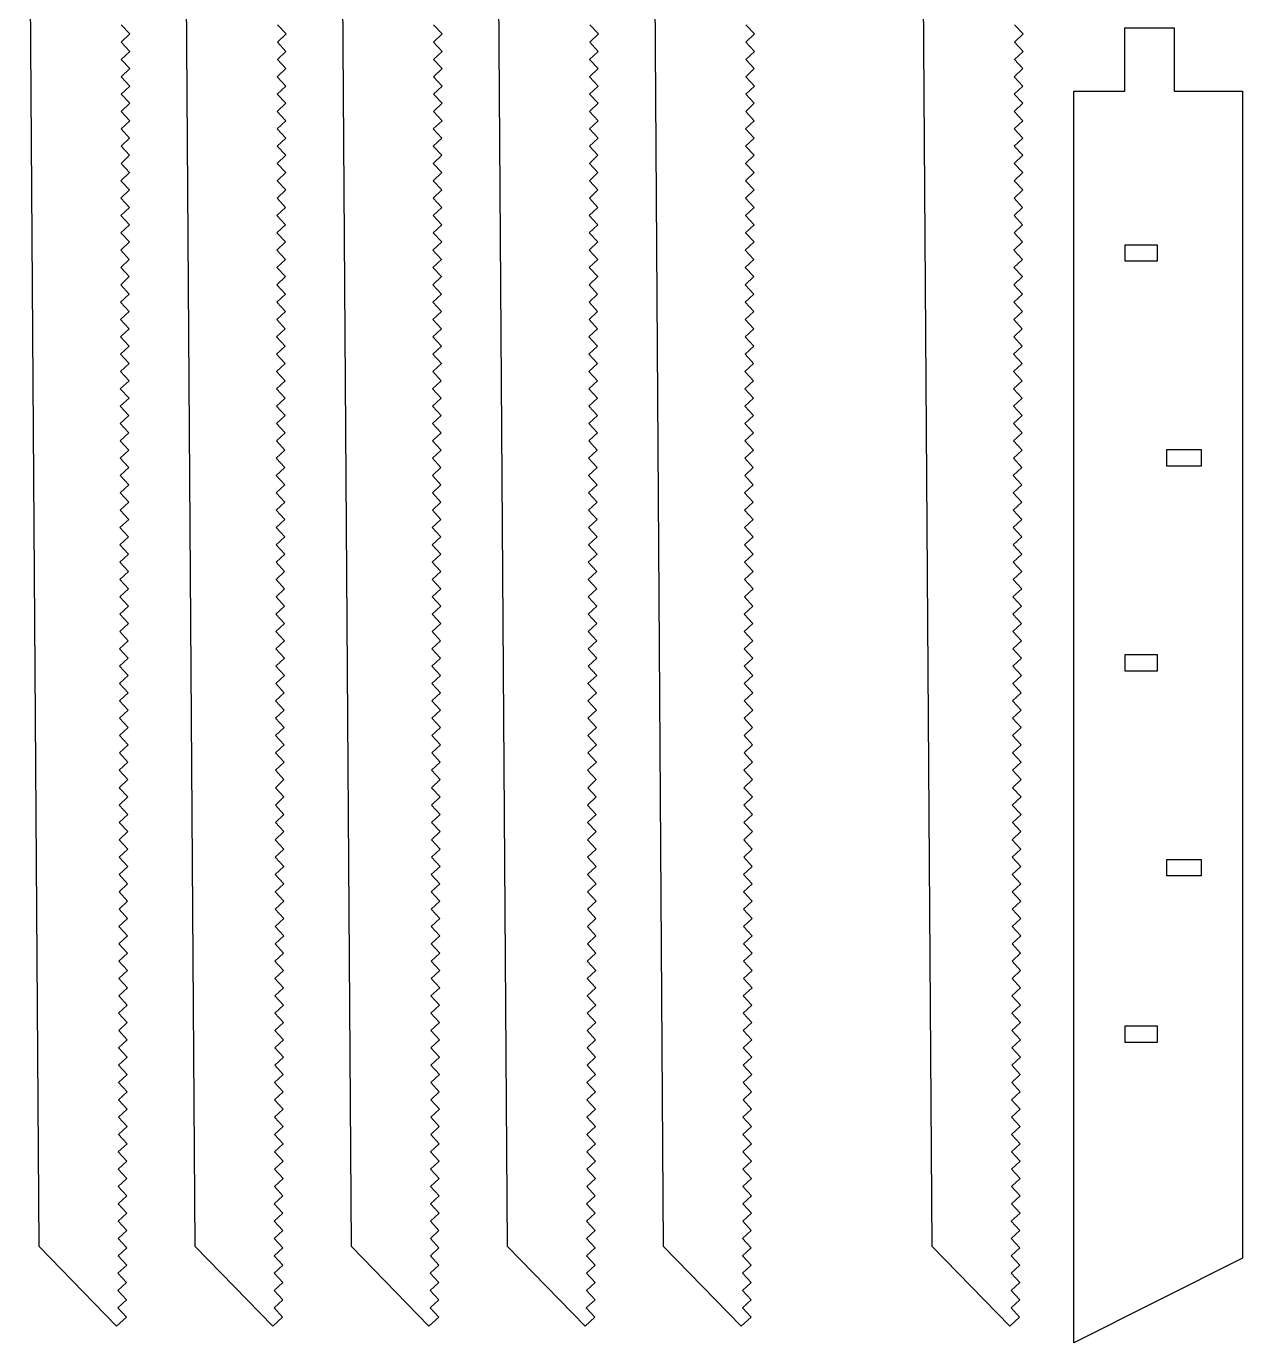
# Model space of a CAD drawing. Extents: x 12 to 2357, y -4 to 494.
# Drawn here: x 1372 to 1487.6, y 3.2 to 128.3 of the extents above; entities that cross this region are included whole.
import ezdxf

# ---------------------------------------------------------------- set-up
doc = ezdxf.new("R2010")
doc.units = 0
doc.layers.get('0').update_dxf_attribs({"linetype": 'CONTINUOUS'})

msp = doc.modelspace()

# ---------------------------------------------------------------- linework, layer by layer
for p, q in [((1373.24, 12.3), (1372.03, 188.19)), ((1388.08, 12.3), (1386.87, 188.19)), ((1402.92, 12.3), (1401.71, 188.19)), ((1417.76, 12.3), (1416.55, 188.19)), ((1432.6, 12.3), (1431.39, 188.19)), ((1458.13, 12.3), (1456.92, 188.19)), ((1381.06, 128.46), (1381.88, 127.58)), ((1395.9, 128.46), (1396.72, 127.58)), ((1410.74, 128.46), (1411.56, 127.58)), ((1425.58, 128.46), (1426.4, 127.58)), ((1440.42, 128.46), (1441.24, 127.58)), ((1465.95, 128.46), (1466.77, 127.58)), ((1476.42, 128.16), (1481.11, 128.16)), ((1476.42, 122.16), (1476.42, 128.16)), ((1481.11, 128.16), (1481.11, 122.16)), ((1381.88, 127.58), (1381.06, 126.81)), ((1381.06, 126.81), (1381.87, 125.93)), ((1396.72, 127.58), (1395.9, 126.81)), ((1395.9, 126.81), (1396.71, 125.93)), ((1411.56, 127.58), (1410.74, 126.81)), ((1410.74, 126.81), (1411.55, 125.93)), ((1426.4, 127.58), (1425.58, 126.81)), ((1425.58, 126.81), (1426.39, 125.93)), ((1441.24, 127.58), (1440.42, 126.81)), ((1440.42, 126.81), (1441.23, 125.93)), ((1466.77, 127.58), (1465.94, 126.81)), ((1465.94, 126.81), (1466.76, 125.93)), ((1381.87, 125.93), (1381.05, 125.16)), ((1381.05, 125.16), (1381.87, 124.29)), ((1396.71, 125.93), (1395.89, 125.16)), ((1395.89, 125.16), (1396.7, 124.29)), ((1411.55, 125.93), (1410.73, 125.16)), ((1410.73, 125.16), (1411.54, 124.29)), ((1426.39, 125.93), (1425.57, 125.16)), ((1425.57, 125.16), (1426.38, 124.29)), ((1441.23, 125.93), (1440.41, 125.16)), ((1440.41, 125.16), (1441.22, 124.29)), ((1466.76, 125.93), (1465.94, 125.16)), ((1465.94, 125.16), (1466.75, 124.29)), ((1381.87, 124.29), (1381.04, 123.52)), ((1396.7, 124.29), (1395.88, 123.52)), ((1411.54, 124.29), (1410.72, 123.52)), ((1426.38, 124.29), (1425.56, 123.52)), ((1441.22, 124.29), (1440.4, 123.52)), ((1466.75, 124.29), (1465.93, 123.52)), ((1381.04, 123.52), (1381.87, 122.63)), ((1395.88, 123.52), (1396.71, 122.63)), ((1410.72, 123.52), (1411.55, 122.63)), ((1425.56, 123.52), (1426.39, 122.63)), ((1440.4, 123.52), (1441.23, 122.63)), ((1465.93, 123.52), (1466.75, 122.63)), ((1381.87, 122.63), (1381.04, 121.86)), ((1381.04, 121.86), (1381.86, 120.99)), ((1396.71, 122.63), (1395.88, 121.86)), ((1395.88, 121.86), (1396.7, 120.99)), ((1411.55, 122.63), (1410.72, 121.86)), ((1410.72, 121.86), (1411.54, 120.99)), ((1426.39, 122.63), (1425.56, 121.86)), ((1425.56, 121.86), (1426.38, 120.99)), ((1441.23, 122.63), (1440.4, 121.86)), ((1440.4, 121.86), (1441.22, 120.99)), ((1466.75, 122.63), (1465.93, 121.86)), ((1465.93, 121.86), (1466.75, 120.99)), ((1471.58, 122.16), (1476.42, 122.16)), ((1471.58, 3.17), (1471.58, 122.16)), ((1481.11, 122.16), (1487.63, 122.16)), ((1487.63, 122.16), (1487.63, 11.2)), ((1381.86, 120.99), (1381.04, 120.22)), ((1381.04, 120.22), (1381.86, 119.33)), ((1396.7, 120.99), (1395.88, 120.22)), ((1395.88, 120.22), (1396.7, 119.33)), ((1411.54, 120.99), (1410.72, 120.22)), ((1410.72, 120.22), (1411.54, 119.33)), ((1426.38, 120.99), (1425.56, 120.22)), ((1425.56, 120.22), (1426.38, 119.33)), ((1441.22, 120.99), (1440.4, 120.22)), ((1440.4, 120.22), (1441.22, 119.33)), ((1466.75, 120.99), (1465.93, 120.22)), ((1465.93, 120.22), (1466.74, 119.33)), ((1381.86, 119.33), (1381.03, 118.57)), ((1396.7, 119.33), (1395.87, 118.57)), ((1411.54, 119.33), (1410.71, 118.57)), ((1426.38, 119.33), (1425.55, 118.57)), ((1441.22, 119.33), (1440.39, 118.57)), ((1466.74, 119.33), (1465.92, 118.57)), ((1381.03, 118.57), (1381.85, 117.69)), ((1381.85, 117.69), (1381.03, 116.92)), ((1395.87, 118.57), (1396.69, 117.69)), ((1396.69, 117.69), (1395.87, 116.92)), ((1410.71, 118.57), (1411.53, 117.69)), ((1411.53, 117.69), (1410.71, 116.92)), ((1425.55, 118.57), (1426.37, 117.69)), ((1426.37, 117.69), (1425.55, 116.92)), ((1440.39, 118.57), (1441.21, 117.69)), ((1441.21, 117.69), (1440.39, 116.92)), ((1465.92, 118.57), (1466.74, 117.69)), ((1466.74, 117.69), (1465.92, 116.92)), ((1381.03, 116.92), (1381.84, 116.05)), ((1395.87, 116.92), (1396.68, 116.05)), ((1410.71, 116.92), (1411.52, 116.05)), ((1425.55, 116.92), (1426.36, 116.05)), ((1440.39, 116.92), (1441.2, 116.05)), ((1465.92, 116.92), (1466.73, 116.05)), ((1381.84, 116.05), (1381.03, 115.28)), ((1381.03, 115.28), (1381.84, 114.4)), ((1396.68, 116.05), (1395.87, 115.28)), ((1395.87, 115.28), (1396.68, 114.4)), ((1411.52, 116.05), (1410.71, 115.28)), ((1410.71, 115.28), (1411.52, 114.4)), ((1426.36, 116.05), (1425.55, 115.28)), ((1425.55, 115.28), (1426.36, 114.4)), ((1441.2, 116.05), (1440.39, 115.28)), ((1440.39, 115.28), (1441.2, 114.4)), ((1466.73, 116.05), (1465.91, 115.28)), ((1465.91, 115.28), (1466.73, 114.4)), ((1381.84, 114.4), (1381.02, 113.63)), ((1396.68, 114.4), (1395.86, 113.63)), ((1411.52, 114.4), (1410.7, 113.63)), ((1426.36, 114.4), (1425.54, 113.63)), ((1441.2, 114.4), (1440.38, 113.63)), ((1466.73, 114.4), (1465.9, 113.63)), ((1381.02, 113.63), (1381.84, 112.75)), ((1381.84, 112.75), (1381.02, 111.98)), ((1395.86, 113.63), (1396.68, 112.75)), ((1396.68, 112.75), (1395.86, 111.98)), ((1410.7, 113.63), (1411.52, 112.75)), ((1411.52, 112.75), (1410.7, 111.98)), ((1425.54, 113.63), (1426.36, 112.75)), ((1426.36, 112.75), (1425.54, 111.98)), ((1440.38, 113.63), (1441.2, 112.75)), ((1441.2, 112.75), (1440.38, 111.98)), ((1465.9, 113.63), (1466.73, 112.75)), ((1466.73, 112.75), (1465.9, 111.98)), ((1381.02, 111.98), (1381.84, 111.1)), ((1395.86, 111.98), (1396.67, 111.1)), ((1410.7, 111.98), (1411.51, 111.1)), ((1425.54, 111.98), (1426.35, 111.1)), ((1440.38, 111.98), (1441.19, 111.1)), ((1465.9, 111.98), (1466.72, 111.1)), ((1381.84, 111.1), (1381.01, 110.34)), ((1381.01, 110.34), (1381.83, 109.45)), ((1396.67, 111.1), (1395.85, 110.34)), ((1395.85, 110.34), (1396.67, 109.45)), ((1411.51, 111.1), (1410.69, 110.34)), ((1410.69, 110.34), (1411.51, 109.45)), ((1426.35, 111.1), (1425.53, 110.34)), ((1425.53, 110.34), (1426.35, 109.45)), ((1441.19, 111.1), (1440.37, 110.34)), ((1440.37, 110.34), (1441.19, 109.45)), ((1466.72, 111.1), (1465.9, 110.34)), ((1465.9, 110.34), (1466.72, 109.45)), ((1381.83, 109.45), (1381.01, 108.68)), ((1396.67, 109.45), (1395.85, 108.68)), ((1411.51, 109.45), (1410.69, 108.68)), ((1426.35, 109.45), (1425.53, 108.68)), ((1441.19, 109.45), (1440.37, 108.68)), ((1466.72, 109.45), (1465.9, 108.68)), ((1381.83, 107.81), (1381, 107.04)), ((1381.01, 108.68), (1381.83, 107.81)), ((1396.67, 107.81), (1395.84, 107.04)), ((1395.85, 108.68), (1396.67, 107.81)), ((1411.51, 107.81), (1410.68, 107.04)), ((1410.69, 108.68), (1411.51, 107.81)), ((1426.35, 107.81), (1425.52, 107.04)), ((1425.53, 108.68), (1426.35, 107.81)), ((1441.19, 107.81), (1440.36, 107.04)), ((1440.37, 108.68), (1441.19, 107.81)), ((1466.71, 107.81), (1465.89, 107.04)), ((1465.9, 108.68), (1466.71, 107.81)), ((1381, 107.04), (1381.82, 106.15)), ((1395.84, 107.04), (1396.66, 106.15)), ((1410.68, 107.04), (1411.5, 106.15)), ((1425.52, 107.04), (1426.34, 106.15)), ((1440.36, 107.04), (1441.18, 106.15)), ((1465.89, 107.04), (1466.71, 106.15)), ((1476.42, 107.52), (1476.42, 106.02)), ((1479.54, 107.52), (1476.42, 107.52)), ((1479.54, 106.02), (1479.54, 107.52)), ((1381.82, 106.15), (1381, 105.39)), ((1381, 105.39), (1381.82, 104.51)), ((1396.66, 106.15), (1395.84, 105.39)), ((1395.84, 105.39), (1396.66, 104.51)), ((1411.5, 106.15), (1410.68, 105.39)), ((1410.68, 105.39), (1411.5, 104.51)), ((1426.34, 106.15), (1425.52, 105.39)), ((1425.52, 105.39), (1426.34, 104.51)), ((1441.18, 106.15), (1440.36, 105.39)), ((1440.36, 105.39), (1441.18, 104.51)), ((1466.71, 106.15), (1465.89, 105.39)), ((1465.89, 105.39), (1466.7, 104.51)), ((1476.42, 106.02), (1479.54, 106.02)), ((1381.82, 104.51), (1381, 103.73)), ((1396.66, 104.51), (1395.84, 103.73)), ((1411.5, 104.51), (1410.67, 103.73)), ((1426.34, 104.51), (1425.51, 103.73)), ((1441.18, 104.51), (1440.35, 103.73)), ((1466.7, 104.51), (1465.88, 103.73)), ((1381.81, 102.86), (1380.99, 102.09)), ((1381, 103.73), (1381.81, 102.86)), ((1396.65, 102.86), (1395.83, 102.09)), ((1395.84, 103.73), (1396.65, 102.86)), ((1410.67, 103.73), (1411.49, 102.86)), ((1411.49, 102.86), (1410.67, 102.09)), ((1425.51, 103.73), (1426.33, 102.86)), ((1426.33, 102.86), (1425.51, 102.09)), ((1440.35, 103.73), (1441.17, 102.86)), ((1441.17, 102.86), (1440.35, 102.09)), ((1465.88, 103.73), (1466.7, 102.86)), ((1466.7, 102.86), (1465.88, 102.09)), ((1380.99, 102.09), (1381.81, 101.21)), ((1395.83, 102.09), (1396.65, 101.21)), ((1410.67, 102.09), (1411.49, 101.21)), ((1425.51, 102.09), (1426.33, 101.21)), ((1440.35, 102.09), (1441.17, 101.21)), ((1465.88, 102.09), (1466.7, 101.21)), ((1381.81, 101.21), (1380.99, 100.43)), ((1380.99, 100.43), (1381.8, 99.56)), ((1396.65, 101.21), (1395.83, 100.43)), ((1395.83, 100.43), (1396.64, 99.56)), ((1411.49, 101.21), (1410.67, 100.43)), ((1410.67, 100.43), (1411.48, 99.56)), ((1426.33, 101.21), (1425.51, 100.43)), ((1425.51, 100.43), (1426.32, 99.56)), ((1441.17, 101.21), (1440.35, 100.43)), ((1440.35, 100.43), (1441.16, 99.56)), ((1466.7, 101.21), (1465.87, 100.43)), ((1465.87, 100.43), (1466.69, 99.56)), ((1381.8, 99.56), (1380.98, 98.79)), ((1396.64, 99.56), (1395.82, 98.79)), ((1411.48, 99.56), (1410.66, 98.79)), ((1426.32, 99.56), (1425.5, 98.79)), ((1441.16, 99.56), (1440.34, 98.79)), ((1466.69, 99.56), (1465.87, 98.79)), ((1380.98, 98.79), (1381.8, 97.91)), ((1381.8, 97.91), (1380.98, 97.15)), ((1395.82, 98.79), (1396.64, 97.91)), ((1396.64, 97.91), (1395.82, 97.15)), ((1410.66, 98.79), (1411.48, 97.91)), ((1411.48, 97.91), (1410.66, 97.15)), ((1425.5, 98.79), (1426.32, 97.91)), ((1426.32, 97.91), (1425.5, 97.15)), ((1440.34, 98.79), (1441.16, 97.91)), ((1441.16, 97.91), (1440.34, 97.15)), ((1466.69, 97.91), (1465.86, 97.15)), ((1465.87, 98.79), (1466.69, 97.91)), ((1380.98, 97.15), (1381.8, 96.26)), ((1395.82, 97.15), (1396.64, 96.26)), ((1410.66, 97.15), (1411.48, 96.26)), ((1425.5, 97.15), (1426.31, 96.26)), ((1440.34, 97.15), (1441.15, 96.26)), ((1465.86, 97.15), (1466.68, 96.26)), ((1381.8, 96.26), (1380.97, 95.49)), ((1380.97, 95.49), (1381.79, 94.62)), ((1396.64, 96.26), (1395.81, 95.49)), ((1395.81, 95.49), (1396.63, 94.62)), ((1411.48, 96.26), (1410.65, 95.49)), ((1410.65, 95.49), (1411.47, 94.62)), ((1426.31, 96.26), (1425.49, 95.49)), ((1425.49, 95.49), (1426.31, 94.62)), ((1441.15, 96.26), (1440.33, 95.49)), ((1440.33, 95.49), (1441.15, 94.62)), ((1466.68, 96.26), (1465.86, 95.49)), ((1465.86, 95.49), (1466.67, 94.62)), ((1381.79, 94.62), (1380.96, 93.85)), ((1396.63, 94.62), (1395.8, 93.85)), ((1411.47, 94.62), (1410.64, 93.85)), ((1426.31, 94.62), (1425.48, 93.85)), ((1441.15, 94.62), (1440.32, 93.85)), ((1466.67, 94.62), (1465.85, 93.85)), ((1380.96, 93.85), (1381.79, 92.96)), ((1381.79, 92.96), (1380.96, 92.2)), ((1395.8, 93.85), (1396.63, 92.96)), ((1396.63, 92.96), (1395.8, 92.2)), ((1410.64, 93.85), (1411.47, 92.96)), ((1411.47, 92.96), (1410.64, 92.2)), ((1425.48, 93.85), (1426.31, 92.96)), ((1426.31, 92.96), (1425.48, 92.2)), ((1440.32, 93.85), (1441.15, 92.96)), ((1441.15, 92.96), (1440.32, 92.2)), ((1465.85, 93.85), (1466.67, 92.96)), ((1466.67, 92.96), (1465.85, 92.2)), ((1380.96, 92.2), (1381.78, 91.32)), ((1395.8, 92.2), (1396.62, 91.32)), ((1410.64, 92.2), (1411.46, 91.32)), ((1425.48, 92.2), (1426.3, 91.32)), ((1440.32, 92.2), (1441.14, 91.32)), ((1465.85, 92.2), (1466.67, 91.32)), ((1381.78, 91.32), (1380.96, 90.55)), ((1380.96, 90.55), (1381.78, 89.67)), ((1396.62, 91.32), (1395.8, 90.55)), ((1395.8, 90.55), (1396.62, 89.67)), ((1411.46, 91.32), (1410.64, 90.55)), ((1410.64, 90.55), (1411.46, 89.67)), ((1426.3, 91.32), (1425.48, 90.55)), ((1425.48, 90.55), (1426.3, 89.67)), ((1441.14, 91.32), (1440.32, 90.55)), ((1440.32, 90.55), (1441.14, 89.67)), ((1466.67, 91.32), (1465.85, 90.55)), ((1465.85, 90.55), (1466.66, 89.67)), ((1381.78, 89.67), (1380.96, 88.9)), ((1380.96, 88.9), (1381.77, 88.02)), ((1396.62, 89.67), (1395.8, 88.9)), ((1395.8, 88.9), (1396.61, 88.02)), ((1411.46, 89.67), (1410.64, 88.9)), ((1410.64, 88.9), (1411.45, 88.02)), ((1426.3, 89.67), (1425.48, 88.9)), ((1425.48, 88.9), (1426.29, 88.02)), ((1441.14, 89.67), (1440.31, 88.9)), ((1440.31, 88.9), (1441.13, 88.02)), ((1466.66, 89.67), (1465.84, 88.9)), ((1465.84, 88.9), (1466.66, 88.02)), ((1381.77, 88.02), (1380.95, 87.26)), ((1396.61, 88.02), (1395.79, 87.26)), ((1411.45, 88.02), (1410.63, 87.26)), ((1426.29, 88.02), (1425.47, 87.26)), ((1441.13, 88.02), (1440.31, 87.26)), ((1466.66, 88.02), (1465.84, 87.26)), ((1483.73, 88.04), (1480.38, 88.04)), ((1480.38, 88.04), (1480.38, 86.54)), ((1483.73, 86.54), (1483.73, 88.04)), ((1380.95, 87.26), (1381.76, 86.38)), ((1381.76, 86.38), (1380.95, 85.61)), ((1395.79, 87.26), (1396.6, 86.38)), ((1396.6, 86.38), (1395.79, 85.61)), ((1410.63, 87.26), (1411.44, 86.38)), ((1411.44, 86.38), (1410.63, 85.61)), ((1425.47, 87.26), (1426.28, 86.38)), ((1426.28, 86.38), (1425.47, 85.61)), ((1440.31, 87.26), (1441.12, 86.38)), ((1441.12, 86.38), (1440.31, 85.61)), ((1466.65, 86.38), (1465.83, 85.61)), ((1465.84, 87.26), (1466.65, 86.38)), ((1480.38, 86.54), (1483.73, 86.54)), ((1380.95, 85.61), (1381.76, 84.73)), ((1395.79, 85.61), (1396.6, 84.73)), ((1410.63, 85.61), (1411.44, 84.73)), ((1425.47, 85.61), (1426.28, 84.73)), ((1440.31, 85.61), (1441.12, 84.73)), ((1465.83, 85.61), (1466.65, 84.73)), ((1381.76, 84.73), (1380.94, 83.96)), ((1380.94, 83.96), (1381.76, 83.08)), ((1396.6, 84.73), (1395.78, 83.96)), ((1395.78, 83.96), (1396.6, 83.08)), ((1411.44, 84.73), (1410.62, 83.96)), ((1410.62, 83.96), (1411.44, 83.08)), ((1426.28, 84.73), (1425.46, 83.96)), ((1425.46, 83.96), (1426.28, 83.08)), ((1441.12, 84.73), (1440.3, 83.96)), ((1440.3, 83.96), (1441.12, 83.08)), ((1466.65, 84.73), (1465.82, 83.96)), ((1465.82, 83.96), (1466.65, 83.08)), ((1381.76, 83.08), (1380.94, 82.31)), ((1396.6, 83.08), (1395.78, 82.31)), ((1411.44, 83.08), (1410.62, 82.31)), ((1426.28, 83.08), (1425.46, 82.31)), ((1441.12, 83.08), (1440.3, 82.31)), ((1466.65, 83.08), (1465.83, 82.31)), ((1381.76, 81.44), (1380.93, 80.67)), ((1380.94, 82.31), (1381.76, 81.44)), ((1396.6, 81.44), (1395.77, 80.67)), ((1395.78, 82.31), (1396.6, 81.44)), ((1411.44, 81.44), (1410.61, 80.67)), ((1410.62, 82.31), (1411.44, 81.44)), ((1426.28, 81.44), (1425.45, 80.67)), ((1425.46, 82.31), (1426.28, 81.44)), ((1441.12, 81.44), (1440.29, 80.67)), ((1440.3, 82.31), (1441.12, 81.44)), ((1466.64, 81.44), (1465.82, 80.67)), ((1465.83, 82.31), (1466.64, 81.44)), ((1380.93, 80.67), (1381.75, 79.78)), ((1395.77, 80.67), (1396.59, 79.78)), ((1410.61, 80.67), (1411.43, 79.78)), ((1425.45, 80.67), (1426.27, 79.78)), ((1440.29, 80.67), (1441.11, 79.78)), ((1465.82, 80.67), (1466.64, 79.78)), ((1381.75, 79.78), (1380.93, 79.02)), ((1380.93, 79.02), (1381.75, 78.14)), ((1396.59, 79.78), (1395.77, 79.02)), ((1395.77, 79.02), (1396.59, 78.14)), ((1411.43, 79.78), (1410.61, 79.02)), ((1410.61, 79.02), (1411.43, 78.14)), ((1426.27, 79.78), (1425.45, 79.02)), ((1425.45, 79.02), (1426.27, 78.14)), ((1441.11, 79.78), (1440.29, 79.02)), ((1440.29, 79.02), (1441.11, 78.14)), ((1466.64, 79.78), (1465.82, 79.02)), ((1465.82, 79.02), (1466.63, 78.14)), ((1381.75, 78.14), (1380.92, 77.37)), ((1396.59, 78.14), (1395.76, 77.37)), ((1411.43, 78.14), (1410.6, 77.37)), ((1426.27, 78.14), (1425.44, 77.37)), ((1441.11, 78.14), (1440.28, 77.37)), ((1466.63, 78.14), (1465.81, 77.37)), ((1380.92, 77.37), (1381.74, 76.49)), ((1381.74, 76.49), (1380.92, 75.72)), ((1395.76, 77.37), (1396.58, 76.49)), ((1396.58, 76.49), (1395.76, 75.72)), ((1410.6, 77.37), (1411.42, 76.49)), ((1411.42, 76.49), (1410.6, 75.72)), ((1425.44, 77.37), (1426.26, 76.49)), ((1426.26, 76.49), (1425.44, 75.72)), ((1440.28, 77.37), (1441.1, 76.49)), ((1441.1, 76.49), (1440.28, 75.72)), ((1465.81, 77.37), (1466.63, 76.49)), ((1466.63, 76.49), (1465.81, 75.72)), ((1380.92, 75.72), (1381.74, 74.84)), ((1395.76, 75.72), (1396.58, 74.84)), ((1410.6, 75.72), (1411.42, 74.84)), ((1425.44, 75.72), (1426.26, 74.84)), ((1440.28, 75.72), (1441.1, 74.84)), ((1465.81, 75.72), (1466.63, 74.84)), ((1381.74, 74.84), (1380.92, 74.07)), ((1380.92, 74.07), (1381.73, 73.19)), ((1396.58, 74.84), (1395.76, 74.07)), ((1395.76, 74.07), (1396.57, 73.19)), ((1411.42, 74.84), (1410.6, 74.07)), ((1410.6, 74.07), (1411.41, 73.19)), ((1426.26, 74.84), (1425.44, 74.07)), ((1425.44, 74.07), (1426.25, 73.19)), ((1441.1, 74.84), (1440.28, 74.07)), ((1440.28, 74.07), (1441.09, 73.19)), ((1466.63, 74.84), (1465.8, 74.07)), ((1465.8, 74.07), (1466.62, 73.19)), ((1381.73, 73.19), (1380.91, 72.42)), ((1396.57, 73.19), (1395.75, 72.42)), ((1411.41, 73.19), (1410.59, 72.42)), ((1426.25, 73.19), (1425.43, 72.42)), ((1441.09, 73.19), (1440.27, 72.42)), ((1466.62, 73.19), (1465.8, 72.42)), ((1380.91, 72.42), (1381.73, 71.54)), ((1381.73, 71.54), (1380.91, 70.77)), ((1395.75, 72.42), (1396.57, 71.54)), ((1396.57, 71.54), (1395.75, 70.77)), ((1410.59, 72.42), (1411.41, 71.54)), ((1411.41, 71.54), (1410.59, 70.77)), ((1425.43, 72.42), (1426.25, 71.54)), ((1426.25, 71.54), (1425.43, 70.77)), ((1440.27, 72.42), (1441.09, 71.54)), ((1441.09, 71.54), (1440.27, 70.77)), ((1466.62, 71.54), (1465.79, 70.77)), ((1465.8, 72.42), (1466.62, 71.54)), ((1380.91, 70.77), (1381.72, 69.89)), ((1395.75, 70.77), (1396.56, 69.89)), ((1410.59, 70.77), (1411.4, 69.89)), ((1425.43, 70.77), (1426.24, 69.89)), ((1440.27, 70.77), (1441.08, 69.89)), ((1465.79, 70.77), (1466.61, 69.89)), ((1381.72, 69.89), (1380.9, 69.12)), ((1380.9, 69.12), (1381.72, 68.25)), ((1396.56, 69.89), (1395.74, 69.12)), ((1395.74, 69.12), (1396.56, 68.25)), ((1411.4, 69.89), (1410.58, 69.12)), ((1410.58, 69.12), (1411.4, 68.25)), ((1426.24, 69.89), (1425.42, 69.12)), ((1425.42, 69.12), (1426.24, 68.25)), ((1441.08, 69.89), (1440.26, 69.12)), ((1440.26, 69.12), (1441.08, 68.25)), ((1466.61, 69.89), (1465.79, 69.12)), ((1465.79, 69.12), (1466.61, 68.25)), ((1381.72, 68.25), (1380.9, 67.48)), ((1396.56, 68.25), (1395.74, 67.48)), ((1411.4, 68.25), (1410.58, 67.48)), ((1426.24, 68.25), (1425.42, 67.48)), ((1441.08, 68.25), (1440.26, 67.48)), ((1466.61, 68.25), (1465.79, 67.48)), ((1476.42, 68.55), (1476.42, 67.05)), ((1479.54, 68.55), (1476.42, 68.55)), ((1479.54, 67.05), (1479.54, 68.55)), ((1381.72, 66.59), (1380.89, 65.83)), ((1380.9, 67.48), (1381.72, 66.59)), ((1396.56, 66.59), (1395.73, 65.83)), ((1395.74, 67.48), (1396.56, 66.59)), ((1411.4, 66.59), (1410.57, 65.83)), ((1410.58, 67.48), (1411.4, 66.59)), ((1426.24, 66.59), (1425.41, 65.83)), ((1425.42, 67.48), (1426.24, 66.59)), ((1441.08, 66.59), (1440.25, 65.83)), ((1440.26, 67.48), (1441.08, 66.59)), ((1466.6, 66.59), (1465.78, 65.83)), ((1465.79, 67.48), (1466.6, 66.59)), ((1476.42, 67.05), (1479.54, 67.05)), ((1380.89, 65.83), (1381.71, 64.96)), ((1395.73, 65.83), (1396.55, 64.96)), ((1410.57, 65.83), (1411.39, 64.96)), ((1425.41, 65.83), (1426.23, 64.96)), ((1440.25, 65.83), (1441.07, 64.96)), ((1465.78, 65.83), (1466.59, 64.96)), ((1381.71, 64.96), (1380.88, 64.18)), ((1380.88, 64.18), (1381.71, 63.3)), ((1396.55, 64.96), (1395.72, 64.18)), ((1395.72, 64.18), (1396.55, 63.3)), ((1411.39, 64.96), (1410.56, 64.18)), ((1410.56, 64.18), (1411.39, 63.3)), ((1426.23, 64.96), (1425.4, 64.18)), ((1425.4, 64.18), (1426.23, 63.3)), ((1441.07, 64.96), (1440.24, 64.18)), ((1440.24, 64.18), (1441.07, 63.3)), ((1466.59, 64.96), (1465.77, 64.18)), ((1465.77, 64.18), (1466.59, 63.3)), ((1381.71, 63.3), (1380.88, 62.53)), ((1396.55, 63.3), (1395.72, 62.53)), ((1411.39, 63.3), (1410.56, 62.53)), ((1426.23, 63.3), (1425.4, 62.53)), ((1441.07, 63.3), (1440.24, 62.53)), ((1466.59, 63.3), (1465.77, 62.53)), ((1380.88, 62.53), (1381.7, 61.65)), ((1381.7, 61.65), (1380.88, 60.89)), ((1395.72, 62.53), (1396.54, 61.65)), ((1396.54, 61.65), (1395.72, 60.89)), ((1410.56, 62.53), (1411.38, 61.65)), ((1411.38, 61.65), (1410.56, 60.89)), ((1425.4, 62.53), (1426.22, 61.65)), ((1426.22, 61.65), (1425.4, 60.89)), ((1440.24, 62.53), (1441.06, 61.65)), ((1441.06, 61.65), (1440.24, 60.89)), ((1465.77, 62.53), (1466.59, 61.65)), ((1466.59, 61.65), (1465.77, 60.89)), ((1380.88, 60.89), (1381.7, 60)), ((1395.72, 60.89), (1396.54, 60)), ((1410.56, 60.89), (1411.38, 60)), ((1425.4, 60.89), (1426.22, 60)), ((1440.24, 60.89), (1441.06, 60)), ((1465.77, 60.89), (1466.59, 60)), ((1381.7, 60), (1380.88, 59.23)), ((1380.88, 59.23), (1381.69, 58.35)), ((1396.54, 60), (1395.72, 59.23)), ((1395.72, 59.23), (1396.53, 58.35)), ((1411.38, 60), (1410.56, 59.23)), ((1410.56, 59.23), (1411.37, 58.35)), ((1426.22, 60), (1425.4, 59.23)), ((1425.4, 59.23), (1426.21, 58.35)), ((1441.06, 60), (1440.24, 59.23)), ((1440.24, 59.23), (1441.05, 58.35)), ((1466.59, 60), (1465.76, 59.23)), ((1465.76, 59.23), (1466.58, 58.35)), ((1381.69, 58.35), (1380.86, 57.58)), ((1380.86, 57.58), (1381.68, 56.7)), ((1396.53, 58.35), (1395.7, 57.58)), ((1395.7, 57.58), (1396.52, 56.7)), ((1411.37, 58.35), (1410.54, 57.58)), ((1410.54, 57.58), (1411.36, 56.7)), ((1426.21, 58.35), (1425.38, 57.58)), ((1425.38, 57.58), (1426.2, 56.7)), ((1441.05, 58.35), (1440.22, 57.58)), ((1440.22, 57.58), (1441.04, 56.7)), ((1466.58, 58.35), (1465.75, 57.58)), ((1465.75, 57.58), (1466.57, 56.7)), ((1381.68, 56.7), (1380.87, 55.92)), ((1396.52, 56.7), (1395.71, 55.92)), ((1411.36, 56.7), (1410.55, 55.92)), ((1426.2, 56.7), (1425.39, 55.92)), ((1441.04, 56.7), (1440.23, 55.92)), ((1466.57, 56.7), (1465.75, 55.92)), ((1380.87, 55.92), (1381.68, 55.05)), ((1395.71, 55.92), (1396.52, 55.05)), ((1410.55, 55.92), (1411.36, 55.05)), ((1425.39, 55.92), (1426.2, 55.05)), ((1440.23, 55.92), (1441.04, 55.05)), ((1465.75, 55.92), (1466.57, 55.05)), ((1381.68, 55.05), (1380.86, 54.28)), ((1380.86, 54.28), (1381.68, 53.39)), ((1396.52, 55.05), (1395.7, 54.28)), ((1395.7, 54.28), (1396.52, 53.39)), ((1411.36, 55.05), (1410.54, 54.28)), ((1410.54, 54.28), (1411.36, 53.39)), ((1426.2, 55.05), (1425.38, 54.28)), ((1425.38, 54.28), (1426.2, 53.39)), ((1441.04, 55.05), (1440.22, 54.28)), ((1440.22, 54.28), (1441.04, 53.39)), ((1466.57, 55.05), (1465.74, 54.28)), ((1465.74, 54.28), (1466.57, 53.39)), ((1381.68, 53.39), (1380.86, 52.63)), ((1380.86, 52.63), (1381.68, 51.75)), ((1396.52, 53.39), (1395.7, 52.63)), ((1395.7, 52.63), (1396.52, 51.75)), ((1411.36, 53.39), (1410.54, 52.63)), ((1410.54, 52.63), (1411.36, 51.75)), ((1426.2, 53.39), (1425.38, 52.63)), ((1425.38, 52.63), (1426.2, 51.75)), ((1441.04, 53.39), (1440.22, 52.63)), ((1440.22, 52.63), (1441.04, 51.75)), ((1466.57, 53.39), (1465.75, 52.63)), ((1465.75, 52.63), (1466.56, 51.75)), ((1381.68, 51.75), (1380.85, 50.98)), ((1396.52, 51.75), (1395.69, 50.98)), ((1411.36, 51.75), (1410.53, 50.98)), ((1426.2, 51.75), (1425.37, 50.98)), ((1441.04, 51.75), (1440.21, 50.98)), ((1466.56, 51.75), (1465.74, 50.98)), ((1380.85, 50.98), (1381.67, 50.1)), ((1381.67, 50.1), (1380.85, 49.33)), ((1395.69, 50.98), (1396.51, 50.1)), ((1396.51, 50.1), (1395.69, 49.33)), ((1410.53, 50.98), (1411.35, 50.1)), ((1411.35, 50.1), (1410.53, 49.33)), ((1425.37, 50.98), (1426.19, 50.1)), ((1426.19, 50.1), (1425.37, 49.33)), ((1440.21, 50.98), (1441.03, 50.1)), ((1441.03, 50.1), (1440.21, 49.33)), ((1465.74, 50.98), (1466.56, 50.1)), ((1466.56, 50.1), (1465.74, 49.33)), ((1380.85, 49.33), (1381.67, 48.45)), ((1395.69, 49.33), (1396.51, 48.45)), ((1410.53, 49.33), (1411.35, 48.45)), ((1425.37, 49.33), (1426.19, 48.45)), ((1440.21, 49.33), (1441.03, 48.45)), ((1465.74, 49.33), (1466.55, 48.45)), ((1483.73, 49.07), (1480.38, 49.07)), ((1480.38, 49.07), (1480.38, 47.57)), ((1483.73, 47.57), (1483.73, 49.07)), ((1381.67, 48.45), (1380.84, 47.69)), ((1380.84, 47.69), (1381.66, 46.8)), ((1396.51, 48.45), (1395.68, 47.69)), ((1395.68, 47.69), (1396.5, 46.8)), ((1411.35, 48.45), (1410.52, 47.69)), ((1410.52, 47.69), (1411.34, 46.8)), ((1426.19, 48.45), (1425.36, 47.69)), ((1425.36, 47.69), (1426.18, 46.8)), ((1441.03, 48.45), (1440.2, 47.69)), ((1440.2, 47.69), (1441.02, 46.8)), ((1466.55, 48.45), (1465.73, 47.69)), ((1465.73, 47.69), (1466.55, 46.8)), ((1480.38, 47.57), (1483.73, 47.57)), ((1381.66, 46.8), (1380.84, 46.03)), ((1396.5, 46.8), (1395.68, 46.03)), ((1411.34, 46.8), (1410.52, 46.03)), ((1426.18, 46.8), (1425.36, 46.03)), ((1441.02, 46.8), (1440.2, 46.03)), ((1466.55, 46.8), (1465.73, 46.03)), ((1380.84, 46.03), (1381.66, 45.15)), ((1381.66, 45.15), (1380.84, 44.38)), ((1395.68, 46.03), (1396.5, 45.15)), ((1396.5, 45.15), (1395.68, 44.38)), ((1410.52, 46.03), (1411.34, 45.15)), ((1411.34, 45.15), (1410.52, 44.38)), ((1425.36, 46.03), (1426.18, 45.15)), ((1426.18, 45.15), (1425.36, 44.38)), ((1440.2, 46.03), (1441.02, 45.15)), ((1441.02, 45.15), (1440.2, 44.38)), ((1466.55, 45.15), (1465.72, 44.38)), ((1465.73, 46.03), (1466.55, 45.15)), ((1380.84, 44.38), (1381.65, 43.5)), ((1395.68, 44.38), (1396.49, 43.5)), ((1410.52, 44.38), (1411.33, 43.5)), ((1425.36, 44.38), (1426.17, 43.5)), ((1440.2, 44.38), (1441.01, 43.5)), ((1465.72, 44.38), (1466.54, 43.5)), ((1381.65, 43.5), (1380.83, 42.73)), ((1380.83, 42.73), (1381.65, 41.86)), ((1396.49, 43.5), (1395.67, 42.73)), ((1395.67, 42.73), (1396.49, 41.86)), ((1411.33, 43.5), (1410.51, 42.73)), ((1410.51, 42.73), (1411.33, 41.86)), ((1426.17, 43.5), (1425.35, 42.73)), ((1425.35, 42.73), (1426.17, 41.86)), ((1441.01, 43.5), (1440.19, 42.73)), ((1440.19, 42.73), (1441.01, 41.86)), ((1466.54, 43.5), (1465.72, 42.73)), ((1465.72, 42.73), (1466.54, 41.86)), ((1381.65, 41.86), (1380.83, 41.08)), ((1396.49, 41.86), (1395.67, 41.08)), ((1411.33, 41.86), (1410.51, 41.08)), ((1426.17, 41.86), (1425.35, 41.08)), ((1441.01, 41.86), (1440.19, 41.08)), ((1466.54, 41.86), (1465.71, 41.08)), ((1381.65, 40.2), (1380.82, 39.44)), ((1380.83, 41.08), (1381.65, 40.2)), ((1396.48, 40.2), (1395.66, 39.44)), ((1395.67, 41.08), (1396.48, 40.2)), ((1411.32, 40.2), (1410.5, 39.44)), ((1410.51, 41.08), (1411.32, 40.2)), ((1426.16, 40.2), (1425.34, 39.44)), ((1425.35, 41.08), (1426.16, 40.2)), ((1441, 40.2), (1440.18, 39.44)), ((1440.19, 41.08), (1441, 40.2)), ((1465.71, 41.08), (1466.53, 40.2)), ((1466.53, 40.2), (1465.71, 39.44)), ((1380.82, 39.44), (1381.64, 38.56)), ((1395.66, 39.44), (1396.48, 38.56)), ((1410.5, 39.44), (1411.32, 38.56)), ((1425.34, 39.44), (1426.16, 38.56)), ((1440.18, 39.44), (1441, 38.56)), ((1465.71, 39.44), (1466.53, 38.56)), ((1381.64, 38.56), (1380.82, 37.79)), ((1380.82, 37.79), (1381.64, 36.91)), ((1396.48, 38.56), (1395.66, 37.79)), ((1395.66, 37.79), (1396.48, 36.91)), ((1411.32, 38.56), (1410.5, 37.79)), ((1410.5, 37.79), (1411.32, 36.91)), ((1426.16, 38.56), (1425.34, 37.79)), ((1425.34, 37.79), (1426.16, 36.91)), ((1441, 38.56), (1440.18, 37.79)), ((1440.18, 37.79), (1441, 36.91)), ((1466.53, 38.56), (1465.71, 37.79)), ((1465.71, 37.79), (1466.52, 36.91)), ((1381.64, 36.91), (1380.81, 36.14)), ((1396.48, 36.91), (1395.65, 36.14)), ((1411.32, 36.91), (1410.49, 36.14)), ((1426.16, 36.91), (1425.33, 36.14)), ((1441, 36.91), (1440.17, 36.14)), ((1466.52, 36.91), (1465.7, 36.14)), ((1381.63, 35.27), (1380.8, 34.5)), ((1380.81, 36.14), (1381.63, 35.27)), ((1396.47, 35.27), (1395.64, 34.5)), ((1395.65, 36.14), (1396.47, 35.27)), ((1411.31, 35.27), (1410.48, 34.5)), ((1410.49, 36.14), (1411.31, 35.27)), ((1426.15, 35.27), (1425.32, 34.5)), ((1425.33, 36.14), (1426.15, 35.27)), ((1440.99, 35.27), (1440.16, 34.5)), ((1440.17, 36.14), (1440.99, 35.27)), ((1466.51, 35.27), (1465.69, 34.5)), ((1465.7, 36.14), (1466.51, 35.27)), ((1380.8, 34.5), (1381.63, 33.61)), ((1395.64, 34.5), (1396.47, 33.61)), ((1410.48, 34.5), (1411.31, 33.61)), ((1425.32, 34.5), (1426.15, 33.61)), ((1440.16, 34.5), (1440.99, 33.61)), ((1465.69, 34.5), (1466.51, 33.61)), ((1381.63, 33.61), (1380.81, 32.84)), ((1380.81, 32.84), (1381.62, 31.96)), ((1396.47, 33.61), (1395.65, 32.84)), ((1395.65, 32.84), (1396.46, 31.96)), ((1411.31, 33.61), (1410.48, 32.84)), ((1410.48, 32.84), (1411.3, 31.96)), ((1426.15, 33.61), (1425.32, 32.84)), ((1425.32, 32.84), (1426.14, 31.96)), ((1440.99, 33.61), (1440.16, 32.84)), ((1440.16, 32.84), (1440.98, 31.96)), ((1466.51, 33.61), (1465.69, 32.84)), ((1465.69, 32.84), (1466.51, 31.96)), ((1476.42, 33.25), (1476.42, 31.75)), ((1479.54, 33.25), (1476.42, 33.25)), ((1479.54, 31.75), (1479.54, 33.25)), ((1381.62, 31.96), (1380.8, 31.2)), ((1396.46, 31.96), (1395.64, 31.2)), ((1411.3, 31.96), (1410.48, 31.2)), ((1426.14, 31.96), (1425.32, 31.2)), ((1440.98, 31.96), (1440.16, 31.2)), ((1466.51, 31.96), (1465.69, 31.2)), ((1476.42, 31.75), (1479.54, 31.75)), ((1380.8, 31.2), (1381.62, 30.31)), ((1381.62, 30.31), (1380.8, 29.54)), ((1395.64, 31.2), (1396.46, 30.31)), ((1396.46, 30.31), (1395.64, 29.54)), ((1410.48, 31.2), (1411.3, 30.31)), ((1411.3, 30.31), (1410.48, 29.54)), ((1425.32, 31.2), (1426.14, 30.31)), ((1426.14, 30.31), (1425.32, 29.54)), ((1440.16, 31.2), (1440.98, 30.31)), ((1440.98, 30.31), (1440.16, 29.54)), ((1466.51, 30.31), (1465.68, 29.54)), ((1465.69, 31.2), (1466.51, 30.31)), ((1380.8, 29.54), (1381.61, 28.67)), ((1395.64, 29.54), (1396.45, 28.67)), ((1410.48, 29.54), (1411.29, 28.67)), ((1425.32, 29.54), (1426.13, 28.67)), ((1440.16, 29.54), (1440.97, 28.67)), ((1465.68, 29.54), (1466.5, 28.67)), ((1381.61, 28.67), (1380.79, 27.9)), ((1380.79, 27.9), (1381.6, 27.03)), ((1396.45, 28.67), (1395.63, 27.9)), ((1395.63, 27.9), (1396.44, 27.03)), ((1411.29, 28.67), (1410.47, 27.9)), ((1410.47, 27.9), (1411.28, 27.03)), ((1426.13, 28.67), (1425.31, 27.9)), ((1425.31, 27.9), (1426.12, 27.03)), ((1440.97, 28.67), (1440.15, 27.9)), ((1440.15, 27.9), (1440.96, 27.03)), ((1466.5, 28.67), (1465.68, 27.9)), ((1465.68, 27.9), (1466.49, 27.03)), ((1381.6, 27.03), (1380.79, 26.26)), ((1396.44, 27.03), (1395.63, 26.26)), ((1411.28, 27.03), (1410.47, 26.26)), ((1426.12, 27.03), (1425.31, 26.26)), ((1440.96, 27.03), (1440.15, 26.26)), ((1466.49, 27.03), (1465.67, 26.26)), ((1381.61, 25.38), (1380.78, 24.61)), ((1380.79, 26.26), (1381.61, 25.38)), ((1396.45, 25.38), (1395.62, 24.61)), ((1395.63, 26.26), (1396.45, 25.38)), ((1411.29, 25.38), (1410.46, 24.61)), ((1410.47, 26.26), (1411.29, 25.38)), ((1426.12, 25.38), (1425.3, 24.61)), ((1425.31, 26.26), (1426.12, 25.38)), ((1440.96, 25.38), (1440.14, 24.61)), ((1440.15, 26.26), (1440.96, 25.38)), ((1465.67, 26.26), (1466.49, 25.38)), ((1466.49, 25.38), (1465.67, 24.61)), ((1380.78, 24.61), (1381.6, 23.73)), ((1395.62, 24.61), (1396.44, 23.73)), ((1410.46, 24.61), (1411.28, 23.73)), ((1425.3, 24.61), (1426.12, 23.73)), ((1440.14, 24.61), (1440.96, 23.73)), ((1465.67, 24.61), (1466.49, 23.73)), ((1381.6, 23.73), (1380.78, 22.96)), ((1380.78, 22.96), (1381.6, 22.08)), ((1396.44, 23.73), (1395.62, 22.96)), ((1395.62, 22.96), (1396.44, 22.08)), ((1411.28, 23.73), (1410.46, 22.96)), ((1410.46, 22.96), (1411.28, 22.08)), ((1426.12, 23.73), (1425.3, 22.96)), ((1425.3, 22.96), (1426.12, 22.08)), ((1440.96, 23.73), (1440.14, 22.96)), ((1440.14, 22.96), (1440.96, 22.08)), ((1466.49, 23.73), (1465.67, 22.96)), ((1465.67, 22.96), (1466.48, 22.08)), ((1381.6, 22.08), (1380.77, 21.32)), ((1380.77, 21.32), (1381.59, 20.43)), ((1396.44, 22.08), (1395.61, 21.32)), ((1395.61, 21.32), (1396.43, 20.43)), ((1411.28, 22.08), (1410.45, 21.32)), ((1410.45, 21.32), (1411.27, 20.43)), ((1426.12, 22.08), (1425.29, 21.32)), ((1425.29, 21.32), (1426.11, 20.43)), ((1440.96, 22.08), (1440.13, 21.32)), ((1440.13, 21.32), (1440.95, 20.43)), ((1466.48, 22.08), (1465.66, 21.32)), ((1465.66, 21.32), (1466.48, 20.43)), ((1381.59, 20.43), (1380.77, 19.66)), ((1396.43, 20.43), (1395.61, 19.66)), ((1411.27, 20.43), (1410.45, 19.66)), ((1426.11, 20.43), (1425.29, 19.66)), ((1440.95, 20.43), (1440.13, 19.66)), ((1466.48, 20.43), (1465.66, 19.66)), ((1380.77, 19.66), (1381.59, 18.78)), ((1381.59, 18.78), (1380.77, 18.02)), ((1395.61, 19.66), (1396.43, 18.78)), ((1396.43, 18.78), (1395.61, 18.02)), ((1410.45, 19.66), (1411.27, 18.78)), ((1411.27, 18.78), (1410.45, 18.02)), ((1425.29, 19.66), (1426.11, 18.78)), ((1426.11, 18.78), (1425.29, 18.02)), ((1440.95, 18.78), (1440.12, 18.02)), ((1440.13, 19.66), (1440.95, 18.78)), ((1466.47, 18.78), (1465.65, 18.02)), ((1465.66, 19.66), (1466.47, 18.78)), ((1380.77, 18.02), (1381.58, 17.13)), ((1395.61, 18.02), (1396.42, 17.13)), ((1410.45, 18.02), (1411.26, 17.13)), ((1425.29, 18.02), (1426.1, 17.13)), ((1440.12, 18.02), (1440.94, 17.13)), ((1465.65, 18.02), (1466.47, 17.13)), ((1381.58, 17.13), (1380.76, 16.36)), ((1380.76, 16.36), (1381.58, 15.49)), ((1396.42, 17.13), (1395.6, 16.36)), ((1395.6, 16.36), (1396.42, 15.49)), ((1411.26, 17.13), (1410.44, 16.36)), ((1410.44, 16.36), (1411.26, 15.49)), ((1426.1, 17.13), (1425.28, 16.36)), ((1425.28, 16.36), (1426.1, 15.49)), ((1440.94, 17.13), (1440.12, 16.36)), ((1440.12, 16.36), (1440.94, 15.49)), ((1466.47, 17.13), (1465.65, 16.36)), ((1465.65, 16.36), (1466.47, 15.49)), ((1381.58, 15.49), (1380.76, 14.71)), ((1396.42, 15.49), (1395.6, 14.71)), ((1411.26, 15.49), (1410.44, 14.71)), ((1426.1, 15.49), (1425.28, 14.71)), ((1440.94, 15.49), (1440.12, 14.71)), ((1466.47, 15.49), (1465.64, 14.71)), ((1381.57, 13.83), (1380.75, 13.07)), ((1380.76, 14.71), (1381.57, 13.83)), ((1396.41, 13.83), (1395.59, 13.07)), ((1395.6, 14.71), (1396.41, 13.83)), ((1411.25, 13.83), (1410.43, 13.07)), ((1410.44, 14.71), (1411.25, 13.83)), ((1426.09, 13.83), (1425.27, 13.07)), ((1425.28, 14.71), (1426.09, 13.83)), ((1440.93, 13.83), (1440.11, 13.07)), ((1440.12, 14.71), (1440.93, 13.83)), ((1465.64, 14.71), (1466.46, 13.83)), ((1466.46, 13.83), (1465.64, 13.07)), ((1380.75, 13.07), (1381.57, 12.19)), ((1395.59, 13.07), (1396.41, 12.19)), ((1410.43, 13.07), (1411.25, 12.19)), ((1425.27, 13.07), (1426.09, 12.19)), ((1440.11, 13.07), (1440.93, 12.19)), ((1465.64, 13.07), (1466.46, 12.19)), ((1380.61, 4.73), (1373.24, 12.3)), ((1381.57, 12.19), (1380.75, 11.41)), ((1380.75, 11.41), (1381.57, 10.54)), ((1395.45, 4.73), (1388.08, 12.3)), ((1396.41, 12.19), (1395.59, 11.41)), ((1395.59, 11.41), (1396.41, 10.54)), ((1410.29, 4.73), (1402.92, 12.3)), ((1411.25, 12.19), (1410.43, 11.41)), ((1410.43, 11.41), (1411.25, 10.54)), ((1425.13, 4.73), (1417.76, 12.3)), ((1426.09, 12.19), (1425.27, 11.41)), ((1425.27, 11.41), (1426.09, 10.54)), ((1439.97, 4.73), (1432.6, 12.3)), ((1440.93, 12.19), (1440.11, 11.41)), ((1440.11, 11.41), (1440.93, 10.54)), ((1465.5, 4.73), (1458.13, 12.3)), ((1466.46, 12.19), (1465.64, 11.41)), ((1465.64, 11.41), (1466.45, 10.54)), ((1381.57, 10.54), (1380.74, 9.77)), ((1396.41, 10.54), (1395.58, 9.77)), ((1411.25, 10.54), (1410.42, 9.77)), ((1426.09, 10.54), (1425.26, 9.77)), ((1440.93, 10.54), (1440.1, 9.77)), ((1466.45, 10.54), (1465.63, 9.77)), ((1487.63, 11.2), (1471.58, 3.17)), ((1380.74, 9.77), (1381.56, 8.89)), ((1381.56, 8.89), (1380.74, 8.13)), ((1395.58, 9.77), (1396.4, 8.89)), ((1396.4, 8.89), (1395.58, 8.13)), ((1410.42, 9.77), (1411.24, 8.89)), ((1411.24, 8.89), (1410.42, 8.13)), ((1425.26, 9.77), (1426.08, 8.89)), ((1426.08, 8.89), (1425.26, 8.13)), ((1440.1, 9.77), (1440.92, 8.89)), ((1440.92, 8.89), (1440.1, 8.13)), ((1465.63, 9.77), (1466.45, 8.89)), ((1466.45, 8.89), (1465.63, 8.13)), ((1380.74, 8.13), (1381.56, 7.24)), ((1395.58, 8.13), (1396.4, 7.24)), ((1410.42, 8.13), (1411.24, 7.24)), ((1425.26, 8.13), (1426.08, 7.24)), ((1440.1, 8.13), (1440.92, 7.24)), ((1465.63, 8.13), (1466.44, 7.24)), ((1381.56, 7.24), (1380.73, 6.47)), ((1380.73, 6.47), (1381.55, 5.6)), ((1396.4, 7.24), (1395.57, 6.47)), ((1395.57, 6.47), (1396.39, 5.6)), ((1411.24, 7.24), (1410.41, 6.47)), ((1410.41, 6.47), (1411.23, 5.6)), ((1426.08, 7.24), (1425.25, 6.47)), ((1425.25, 6.47), (1426.07, 5.6)), ((1440.92, 7.24), (1440.09, 6.47)), ((1440.09, 6.47), (1440.91, 5.6)), ((1466.44, 7.24), (1465.62, 6.47)), ((1465.62, 6.47), (1466.43, 5.6)), ((1381.55, 5.6), (1380.61, 4.73)), ((1396.39, 5.6), (1395.45, 4.73)), ((1411.23, 5.6), (1410.29, 4.73)), ((1426.07, 5.6), (1425.13, 4.73)), ((1440.91, 5.6), (1439.97, 4.73)), ((1466.43, 5.6), (1465.5, 4.73))]:
    msp.add_line(p, q)

doc.saveas('drawing.dxf')
